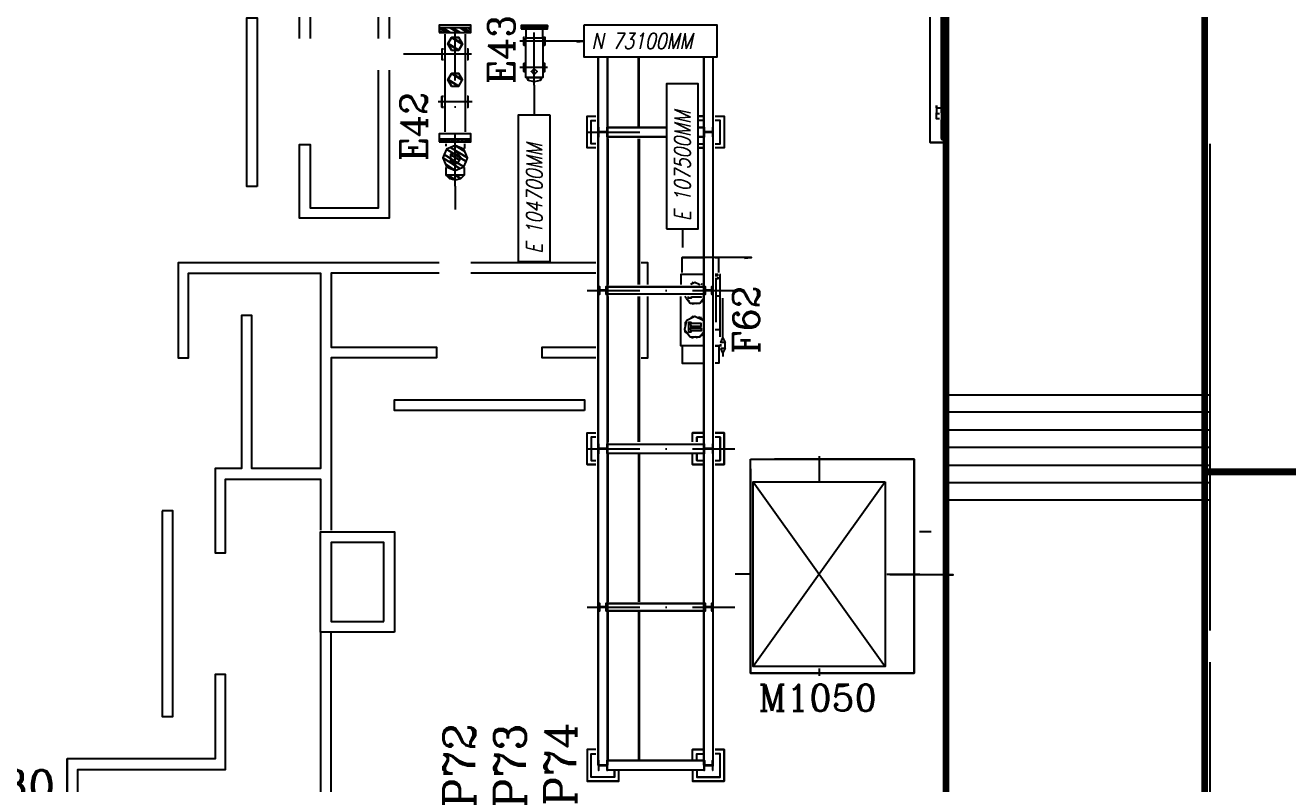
# Model space of a CAD drawing. Extents: x -57244 to 324435, y 15553 to 159369.
# Drawn here: x 30726 to 54649, y 47925 to 62298 of the extents above; entities that cross this region are included whole.
import ezdxf
from ezdxf.enums import TextEntityAlignment as Align

# ---------------------------------------------------------------- set-up
doc = ezdxf.new("R2010")
doc.units = 0
doc.header["$LTSCALE"] = 2000
doc.header["$MEASUREMENT"] = 0
doc.linetypes.add('DASHDOT', pattern=[1, 0.5, -0.25, 0, -0.25])
doc.layers.add('AREE PDL', color=7, linetype='CONTINUOUS', lineweight=100)
doc.layers.add('BASE', color=253, linetype='CONTINUOUS')
doc.styles.add('ITALICT', font='ITALICT.shx', dxfattribs={"width": 0.7, "height": 300})
doc.styles.add('ROMANC', font='ROMANC', dxfattribs={"height": 0.2})

msp = doc.modelspace()

# ---------------------------------------------------------------- linework, layer by layer
at = {"layer": 'AREE PDL'}
for p, q in [((48172, 71534), (48172, 24078)), ((53072, 53837), (53072, 32078)), ((83760, 53837), (53072, 53837))]:
    msp.add_line(p, q, dxfattribs=at)
msp.add_lwpolyline([(53072, 71949), (53072, 53837), (77752, 53837), (77752, 71949)], close=True, dxfattribs=at)
at = {"layer": 'BASE', "linetype": 'Continuous'}
for p, q in [((48163, 60202), (48163, 71955)), ((48089, 60685), (48089, 63985)), ((48089, 60640), (48089, 63985)), ((40122, 62293), (40122, 62263)), ((38677, 62132), (38677, 60279)), ((39067, 60279), (39067, 62132)), ((38511, 61748), (37891, 61748)), ((39012, 61948), (38942, 61827)), ((39101, 61848), (39122, 61848)), ((40172, 61923), (40185, 61923)), ((40172, 61423), (40172, 61573)), ((41762, 48302), (41762, 61699)), ((41768, 60369), (41768, 61699)), ((41768, 60369), (41768, 61699)), ((42348, 60369), (42348, 61699)), ((42348, 61699), (42348, 60369)), ((42358, 60369), (42358, 61699)), ((42358, 60369), (42358, 61699)), ((43582, 48276), (43582, 61699)), ((40321, 61417), (40318, 61420)), ((40372, 61162), (40372, 60596)), ((48173, 61063), (48173, 57120)), ((47992, 60731), (47992, 60776)), ((47992, 60776), (47992, 60625)), ((48092, 60776), (48092, 60731)), ((39122, 60748), (39101, 60748)), ((43575, 60573), (43479, 60573)), ((43479, 60573), (43575, 60573)), ((47992, 60734), (48092, 60734)), ((47992, 60526), (47992, 60640)), ((43575, 60493), (43479, 60493)), ((43575, 60493), (43479, 60493)), ((43479, 60363), (43587, 60363)), ((38697, 60053), (38697, 60007)), ((39047, 60053), (39047, 59962)), ((41758, 60270), (41758, 60183)), ((41768, 57386), (41768, 60143)), ((41768, 60143), (41768, 57386)), ((42348, 57386), (42348, 60143)), ((42348, 60143), (42348, 57386)), ((42358, 60143), (42358, 57386)), ((42358, 57386), (42358, 60143)), ((43479, 60183), (43575, 60183)), ((43575, 60183), (43479, 60183)), ((43479, 60053), (43575, 60053)), ((43479, 60053), (43575, 60053)), ((43587, 60188), (43587, 60270)), ((48172, 60074), (47891, 60074)), ((48126, 60150), (48117, 60151)), ((48117, 60150), (48126, 60150)), ((48172, 60074), (48172, 60098)), ((48173, 60053), (48173, 40446)), ((53173, 60053), (53173, 50830)), ((38872, 60019), (39039, 59950)), ((41541, 59973), (41372, 59973)), ((43479, 59973), (43575, 59973)), ((43575, 59973), (43479, 59973)), ((38697, 59601), (38697, 59458)), ((39047, 59458), (39047, 59601)), ((38872, 59251), (38872, 58806)), ((43575, 57898), (43172, 57898)), ((43801, 57898), (43872, 57898)), ((41541, 57798), (39172, 57798)), ((41541, 57598), (39172, 57598)), ((43575, 57573), (43147, 57573)), ((43820, 56671), (43820, 57476)), ((43850, 57554), (43850, 57573)), ((43897, 57573), (43891, 57573)), ((43606, 57343), (41739, 57343)), ((41739, 57276), (41739, 57343)), ((43575, 57203), (41739, 57203)), ((41762, 57203), (41762, 57343)), ((43485, 57392), (43511, 57386)), ((43530, 57396), (43555, 57390)), ((43582, 57203), (43582, 57343)), ((43606, 57276), (43606, 57343)), ((43606, 57276), (43606, 57270)), ((43606, 57270), (43606, 57205)), ((43606, 57205), (43606, 57270)), ((41768, 57160), (41768, 54403)), ((41768, 57160), (41768, 54403)), ((42348, 54403), (42348, 57160)), ((42348, 54403), (42348, 57160)), ((42358, 57160), (42358, 54403)), ((42358, 57160), (42358, 54403)), ((43259, 57121), (43227, 57160)), ((43250, 57115), (43304, 57072)), ((43372, 57018), (43400, 57025)), ((43461, 57025), (43439, 57020)), ((43801, 57173), (43899, 57173)), ((43947, 56373), (43947, 57125)), ((43372, 56778), (43394, 56773)), ((43540, 56753), (43485, 56766)), ((43342, 56573), (43342, 56618)), ((43801, 56533), (43899, 56533)), ((43575, 56223), (43147, 56223)), ((43333, 56392), (43349, 56379)), ((43355, 56392), (43372, 56378)), ((43439, 56380), (43493, 56392)), ((43801, 56223), (43891, 56223)), ((43891, 56223), (43801, 56223)), ((43903, 56256), (43903, 56211)), ((33622, 55998), (33822, 55998)), ((43947, 56093), (43947, 56040)), ((43947, 56040), (43947, 56023)), ((48173, 55298), (53173, 55298)), ((53173, 54965), (48173, 54965)), ((43575, 54573), (43372, 54573)), ((48173, 54631), (53173, 54631)), ((41758, 54363), (43587, 54363)), ((41758, 54363), (41758, 54276)), ((43452, 54403), (43452, 54493)), ((43587, 54276), (43587, 54363)), ((43892, 54493), (43892, 54053)), ((43575, 54183), (41758, 54183)), ((41768, 54177), (41768, 51375)), ((41768, 51375), (41768, 54177)), ((42348, 54177), (42348, 51375)), ((42348, 54177), (42348, 51375)), ((42358, 51375), (42358, 54177)), ((42358, 54177), (42358, 51375)), ((43452, 54053), (43452, 54177)), ((43587, 54270), (43587, 54222)), ((53173, 54298), (48173, 54298)), ((41372, 53973), (41541, 53973)), ((43372, 53973), (43575, 53973)), ((48173, 53965), (53173, 53965)), ((47022, 53648), (44522, 50148)), ((44522, 53648), (47022, 50148)), ((48173, 53631), (53173, 53631)), ((53173, 53298), (48173, 53298)), ((41739, 51276), (41739, 51270)), ((43575, 51203), (41739, 51203)), ((41762, 51343), (41762, 51203)), ((43582, 51343), (43582, 51203)), ((43606, 51270), (43606, 51239)), ((43606, 51270), (43606, 51239)), ((41768, 48392), (41768, 51194)), ((41768, 51194), (41768, 48392)), ((42348, 51194), (42348, 48392)), ((42348, 51194), (42348, 48392)), ((42358, 48392), (42358, 51194)), ((42358, 51194), (42358, 48392)), ((53173, 50230), (53173, 35298)), ((43575, 48573), (43372, 48573)), ((31522, 45498), (31522, 48398)), ((43587, 48363), (41758, 48363)), ((41758, 48183), (41758, 48363)), ((43587, 48363), (43587, 48183)), ((41582, 48276), (41669, 48276)), ((41892, 48053), (41892, 48166)), ((43711, 48276), (43596, 48276)), ((43596, 48276), (43669, 48276)), ((43711, 48276), (43675, 48276)), ((43675, 48276), (43711, 48276)), ((43762, 48276), (43756, 48276)), ((43758, 48302), (43758, 48257)), ((41972, 47973), (41372, 47973)), ((43892, 48053), (43452, 48053))]:
    msp.add_line(p, q, dxfattribs=at)
at = {"layer": 'BASE', "linetype": 'DASHDOT'}
for p, q in [((38872, 59251), (38872, 63128)), ((40372, 61162), (40372, 62789)), ((40622, 61998), (40098, 61998)), ((39183, 61748), (38511, 61748)), ((40622, 61498), (40098, 61498)), ((39192, 60848), (38552, 60848)), ((41372, 60273), (42879, 60273)), ((41372, 57273), (44174, 57273)), ((41372, 54273), (44174, 54273)), ((45772, 54134), (45772, 53655)), ((47891, 52698), (47672, 52698)), ((44479, 51898), (44176, 51898)), ((47055, 51898), (47675, 51898)), ((41372, 51273), (44174, 51273)), ((45772, 50110), (45772, 49970))]:
    msp.add_line(p, q, dxfattribs=at)
at = {"layer": 'BASE', "linetype": 'Continuous'}
for points in [[(47872, 60074), (47872, 72274), (47891, 72274)], [(47891, 60074), (47872, 60074), (47872, 72274), (47891, 72274)], [(47872, 60074), (47872, 72274), (47891, 72274)], [(47891, 60074), (47872, 60074), (47872, 72274), (47891, 72274)], [(48117, 71951), (48117, 60134), (48092, 60134), (48092, 67510)], [(48161, 71955), (48161, 60138), (48126, 60134)], [(48163, 60137), (48127, 60134), (48127, 71951), (48163, 71955)], [(48169, 60195), (48169, 60199), (48169, 71957)], [(48169, 71957), (48169, 60145), (48169, 60140)], [(48172, 71962), (48172, 71958), (48172, 60140), (48172, 60145)], [(48172, 60199), (48172, 60195), (48172, 71958)], [(48092, 67510), (48092, 60134), (48092, 60133), (48092, 67510), (48092, 60133), (48117, 60133)], [(35922, 62048), (35922, 63041), (37622, 63041), (37622, 62048)], [(37422, 62048), (37422, 62841), (36122, 62841), (36122, 62048)], [(39172, 62248), (39172, 62298), (39115, 62298), (38965, 62298), (38780, 62298), (38630, 62298), (38572, 62298), (38572, 62248)], [(40547, 62293), (40549, 62293), (40622, 62293), (40549, 62293), (40372, 62293), (40196, 62293), (40122, 62293), (40185, 62293)], [(40185, 62263), (40122, 62263), (40196, 62263), (40372, 62263), (40549, 62263), (40622, 62263)], [(40211, 62222), (40211, 62063), (40291, 62063), (40453, 62063), (40534, 62063), (40534, 62222)], [(40622, 62293), (40622, 62263), (40549, 62263), (40547, 62263)], [(38803, 61827), (38733, 61948), (38803, 62069), (38942, 62069)], [(40185, 61923), (40172, 61923), (40172, 62073), (40185, 62073)], [(40185, 61923), (40172, 61923), (40172, 62073), (40185, 62073)], [(40534, 62063), (40534, 61310), (40453, 61310), (40291, 61310), (40211, 61310), (40211, 62063)], [(40547, 61923), (40572, 61923), (40572, 62073)], [(40547, 62073), (40572, 62073), (40572, 61923), (40547, 61923)], [(40547, 62073), (40572, 62073), (40572, 61923), (40547, 61923)], [(41179, 61987), (41311, 61999), (40625, 61999)], [(38649, 61848), (38622, 61848), (38622, 61648)], [(38649, 61848), (38622, 61848), (38622, 61648), (38649, 61648)], [(38649, 61848), (38622, 61848), (38622, 61648), (38649, 61648)], [(39101, 61648), (39122, 61648), (39122, 61848), (39101, 61848)], [(39101, 61648), (39122, 61648), (39122, 61848), (39101, 61848)], [(40185, 61423), (40172, 61423), (40172, 61573), (40185, 61573)], [(40185, 61573), (40172, 61573), (40172, 61423), (40185, 61423)], [(40547, 61423), (40572, 61423), (40572, 61573), (40547, 61573)], [(40547, 61423), (40572, 61423), (40572, 61573), (40547, 61573)], [(41582, 61699), (41582, 48276), (41722, 48276)], [(41669, 48276), (41582, 48276), (41582, 61699)], [(41762, 61699), (41762, 48276), (41582, 48276), (41582, 61699)], [(43582, 61699), (43582, 48276), (43669, 48276)], [(43582, 61699), (43582, 48276), (43711, 48276)], [(43582, 61699), (43582, 48276), (43762, 48276), (43762, 61699)], [(43756, 48276), (43762, 48276), (43762, 61699)], [(37622, 61448), (37622, 58641), (35922, 58641), (35922, 60041), (36122, 60041), (36122, 58841), (37422, 58841), (37422, 61448)], [(38803, 61142), (38733, 61263), (38803, 61384), (38942, 61384)], [(40502, 61310), (40372, 61310), (40232, 61310), (40264, 61253), (40232, 61310), (40372, 61310), (40513, 61310), (40481, 61253), (40502, 61290)], [(40481, 61253), (40372, 61229), (40264, 61253)], [(40321, 61422), (40318, 61420), (40321, 61417)], [(40372, 61366), (40426, 61420), (40372, 61474)], [(38649, 60748), (38622, 60748), (38622, 60948)], [(38649, 60948), (38622, 60948), (38622, 60748), (38649, 60748)], [(38649, 60948), (38622, 60948), (38622, 60748), (38649, 60748)], [(39101, 60748), (39122, 60748), (39122, 60948), (39101, 60948)], [(39101, 60748), (39122, 60748), (39122, 60948), (39101, 60948)], [(41541, 59973), (41372, 59973), (41372, 60573), (41541, 60573)], [(43801, 60573), (43972, 60573), (43972, 59973), (43801, 59973)], [(43801, 60573), (43972, 60573), (43972, 59973), (43801, 59973)], [(48049, 60526), (47992, 60526), (47992, 60625), (48049, 60625)], [(41541, 60053), (41452, 60053), (41452, 60493), (41541, 60493)], [(42879, 60363), (41758, 60363), (41758, 60276)], [(42879, 60183), (41758, 60183), (41758, 60363), (42879, 60363)], [(42879, 60363), (41758, 60363), (41758, 60183), (42879, 60183)], [(41762, 60363), (41758, 60363), (41758, 60183), (41762, 60183), (41762, 60183)], [(43587, 60276), (43587, 60363), (43479, 60363)], [(43479, 60183), (43587, 60183), (43587, 60363), (43479, 60363)], [(43582, 60183), (43587, 60183), (43587, 60363), (43582, 60363)], [(43801, 60053), (43892, 60053), (43892, 60493), (43801, 60493)], [(43801, 60053), (43892, 60053), (43892, 60493), (43801, 60493)], [(48092, 60154), (48089, 60155), (48089, 60505)], [(48089, 60155), (48089, 60185), (48089, 60505)], [(39172, 60139), (39172, 60239), (39115, 60239), (38965, 60239), (38780, 60239), (38630, 60239), (38572, 60239), (38572, 60139)], [(41758, 60270), (41758, 60183), (42879, 60183)], [(47891, 60074), (47872, 60074), (47891, 60074)], [(47891, 60074), (47872, 60074), (47891, 60074)], [(48172, 60074), (47891, 60074), (48172, 60074), (48172, 60098)], [(48172, 60074), (47891, 60074), (48172, 60074), (48172, 60098)], [(43179, 58421), (43179, 58439), (43179, 58089)], [(43172, 57612), (43172, 57898), (43575, 57898)], [(43172, 57612), (43172, 57898), (43575, 57898)], [(44358, 57886), (44490, 57898), (43184, 57898)], [(43872, 57612), (43872, 57898), (43801, 57898)], [(43872, 57612), (43872, 57898), (43801, 57898)], [(38568, 57798), (33622, 57798), (33622, 55998), (33822, 55998), (33822, 57598), (36322, 57598), (36322, 53898), (35022, 53898), (35022, 56798), (34822, 56798), (34822, 53898), (34322, 53898), (34322, 52298), (34522, 52298), (34522, 53698), (36322, 53698), (36322, 52731)], [(42522, 57386), (42522, 57798), (42400, 57798)], [(38568, 57598), (36522, 57598), (36522, 56198), (38522, 56198), (38522, 55998), (36522, 55998), (36522, 52731)], [(43575, 57573), (43147, 57573), (43147, 57386)], [(43394, 57413), (43372, 57418), (43332, 57386)], [(43494, 57386), (43417, 57423), (43341, 57386)], [(43367, 57431), (43368, 57432), (43373, 57431)], [(43820, 57573), (43850, 57573), (43801, 57573)], [(43801, 57554), (43820, 57554), (43846, 57554)], [(43851, 57522), (43851, 57495), (43820, 57495), (43801, 57495)], [(43846, 57554), (43850, 57554), (43846, 57554)], [(43897, 56392), (43897, 57573), (43891, 57573)], [(43575, 57203), (41739, 57203), (41739, 57270)], [(42400, 55998), (42522, 55998), (42522, 57160)], [(43575, 56223), (43147, 56223), (43147, 57160)], [(43263, 57115), (43328, 57033), (43506, 57033), (43571, 57115)], [(43342, 57160), (43342, 57128), (43292, 57128), (43292, 57160)], [(43532, 57160), (43532, 57148), (43349, 57148)], [(43400, 57025), (43372, 57018), (43364, 57025)], [(43573, 57115), (43545, 57058), (43530, 57054)], [(43259, 56706), (43257, 56706), (43218, 56532), (43328, 56393), (43506, 56393), (43575, 56479)], [(43262, 56708), (43417, 56783), (43575, 56707)], [(43394, 56773), (43372, 56778), (43341, 56753)], [(43560, 56708), (43545, 56738), (43479, 56753)], [(43259, 56688), (43233, 56667), (43233, 56618)], [(43298, 56437), (43233, 56489), (43233, 56527)], [(43342, 56663), (43342, 56668), (43292, 56668), (43292, 56488), (43342, 56488), (43342, 56527)], [(43349, 56598), (43532, 56598), (43532, 56623), (43532, 56648), (43332, 56648), (43332, 56623), (43332, 56618)], [(43332, 56527), (43332, 56533), (43332, 56558), (43532, 56558), (43532, 56533), (43532, 56508), (43349, 56508)], [(43575, 56480), (43545, 56418), (43530, 56414)], [(43432, 56392), (43372, 56378), (43355, 56392)], [(43937, 56284), (43909, 56284), (43947, 56373), (43986, 56284), (43982, 56284)], [(43937, 56182), (43947, 56182), (43992, 56182), (43992, 56284), (43947, 56284), (43937, 56284)], [(41541, 55998), (40522, 55998), (40522, 56198), (41541, 56198)], [(43172, 56211), (43172, 55898), (43575, 55898)], [(43172, 56211), (43172, 55898), (43575, 55898)], [(43872, 56211), (43872, 55898), (43801, 55898)], [(43872, 56211), (43872, 55898), (43801, 55898)], [(43937, 56182), (43947, 56182), (43986, 56182)], [(41541, 53973), (41372, 53973), (41372, 54573), (41541, 54573)], [(43372, 54403), (43372, 54573), (43575, 54573)], [(43801, 53973), (43972, 53973), (43972, 54573), (43801, 54573)], [(43801, 54573), (43972, 54573), (43972, 53973), (43801, 53973)], [(41541, 54493), (41452, 54493), (41452, 54053), (41541, 54053)], [(41541, 54493), (41452, 54493), (41452, 54053), (41541, 54053)], [(41758, 54363), (43587, 54363), (43587, 54276)], [(41762, 54183), (41762, 54183), (41758, 54183), (41758, 54363), (41762, 54363)], [(43575, 54493), (43452, 54493), (43452, 54403)], [(43582, 54183), (43587, 54183), (43587, 54363), (43582, 54363)], [(43801, 54053), (43892, 54053), (43892, 54493), (43801, 54493)], [(43575, 54183), (41758, 54183), (41758, 54270)], [(43575, 53973), (43372, 53973), (43372, 54177)], [(43452, 54177), (43452, 54053), (43575, 54053)], [(44472, 54074), (47572, 54073), (47572, 50023), (44472, 50023), (44472, 54074)], [(44472, 53892), (44472, 50023), (47572, 50023), (47572, 54073), (44924, 54073)], [(44924, 54073), (47572, 54073), (47572, 50023), (44472, 50023), (44472, 53892)], [(48178, 51875), (48310, 51887), (47108, 51887)], [(41739, 51343), (41739, 51203), (43575, 51203)], [(43606, 51276), (43606, 51343), (41739, 51343), (41739, 51276)], [(43606, 51276), (43606, 51343), (41739, 51343)], [(43575, 51203), (41739, 51203), (41739, 51270)], [(36322, 50787), (36322, 45698), (31722, 45698), (31722, 48198), (34522, 48198), (34522, 49998), (34322, 49998), (34322, 48398), (31522, 48398), (31522, 45498), (36522, 45498), (36522, 50787)], [(41541, 48573), (41372, 48573), (41372, 47973), (41972, 47973), (41972, 48166)], [(43372, 48392), (43372, 48573), (43575, 48573)], [(43372, 48166), (43372, 47973), (43972, 47973), (43972, 48573), (43801, 48573)], [(43801, 48573), (43972, 48573), (43972, 47973), (43372, 47973)], [(41892, 48166), (41892, 48053), (41452, 48053), (41452, 48493), (41541, 48493)], [(41452, 48053), (41452, 48493), (41541, 48493)], [(41758, 48276), (41758, 48363), (43587, 48363), (43587, 48276)], [(41762, 48363), (41758, 48363), (41758, 48276)], [(43452, 48392), (43452, 48493), (43575, 48493)], [(43452, 48166), (43452, 48053), (43892, 48053), (43892, 48493), (43801, 48493)], [(43582, 48363), (43587, 48363), (43587, 48276)], [(43587, 48276), (43587, 48363), (43596, 48363), (43596, 48276), (43748, 48276), (43748, 48363), (43758, 48363), (43758, 48276)], [(41587, 48257), (41587, 48183), (41596, 48183), (41596, 48257)], [(43587, 48183), (41758, 48183), (41758, 48270)], [(43748, 48302), (43748, 48276), (43711, 48276)], [(43748, 48257), (43748, 48270), (43711, 48270)]]:
    msp.add_lwpolyline(points, dxfattribs=at)
for points in [[(35123, 59241), (34923, 59241), (34923, 62441), (35123, 62441)], [(41311, 62299), (41311, 61699), (43836, 61699), (43836, 62299)], [(40372, 61366), (40426, 61420), (40372, 61474), (40318, 61420)], [(42879, 58439), (43479, 58439), (43479, 61188), (42879, 61188)], [(40672, 60596), (40068, 60596), (40068, 57822), (40672, 57822)], [(43606, 57203), (41739, 57203), (41739, 57343), (43606, 57343)], [(43909, 56182), (43986, 56182), (43947, 56093)], [(41322, 54998), (37722, 54998), (37722, 55198), (41322, 55198)], [(43587, 54363), (43587, 54183), (41758, 54183), (41758, 54363)], [(47022, 53648), (47022, 50148), (44522, 50148), (44522, 53648)], [(33322, 53098), (33322, 49198), (33522, 49198), (33522, 53098)], [(37722, 50798), (36322, 50798), (36322, 52698), (37722, 52698)], [(37522, 50998), (37522, 52498), (36522, 52498), (36522, 50998)], [(41739, 51343), (43606, 51343), (43606, 51203), (41739, 51203)], [(41758, 48183), (41758, 48363), (43587, 48363), (43587, 48183)]]:
    msp.add_lwpolyline(points, close=True, dxfattribs=at)
for p in [(38630, 62248), (40335, 61310), (40475, 61310), (41762, 60363), (41762, 60363), (41762, 60276), (41762, 60270), (41762, 60183), (43582, 60270), (38727, 59458), (39018, 59458), (43582, 57343), (43521, 56412), (41762, 54363), (41762, 54363), (41762, 54276), (41762, 54270), (41762, 54183), (43582, 54270), (41762, 48363), (41762, 48363)]:
    msp.add_point(p, dxfattribs=at)

# ---------------------------------------------------------------- texts
at = {"layer": 'BASE', "linetype": 'Continuous', "style": 'ROMANC'}
for s, height, p in [('E43', 500, (39999, 61185)), ('E42', 500, (38340, 59724)), ('F62', 500, (44638, 56076)), ('P74', 598, (41166, 47507)), ('P72', 598, (39249, 47477)), ('P73', 598, (40211, 47476))]:
    msp.add_text(s, height=height, rotation=90, dxfattribs=at).set_placement(p)
at = {"layer": 'BASE', "linetype": 'Continuous', "style": 'ITALICT', "width": 0.8}
msp.add_text('N 73100MM', height=300, dxfattribs=at).set_placement((41461, 61999), align=Align.MIDDLE_LEFT)
for s, p in [('E 107500MM', (43179, 58589)), ('E 104700MM', (40372, 57972))]:
    msp.add_text(s, height=300, rotation=90, dxfattribs=at).set_placement(p, align=Align.MIDDLE_LEFT)
at = {"layer": 'BASE', "linetype": 'Continuous', "style": 'ROMANC'}
for s, height, p in [('M1050', 500, (44616, 49304)), ('F80', 598, (29754, 47586))]:
    msp.add_text(s, height=height, dxfattribs=at).set_placement(p)

# ---------------------------------------------------------------- meshes
at = {"layer": 'BASE', "linetype": 'Continuous'}
mesh = msp.add_polyface(dxfattribs=at)
corners = [(38572, 62159), (38630, 62159), (38572, 62194), (38716, 62159), (38572, 62248), (38773, 62159), (38630, 62248), (38780, 62159), (38636, 62248), (38923, 62159), (38780, 62248), (38965, 62159), (38822, 62248), (38965, 62159), (38965, 62248), (39109, 62159), (38972, 62248), (39115, 62159), (39029, 62248), (39172, 62159), (39115, 62248), (39172, 62212), (39172, 62248)]
mesh.append_faces([[corners[k] for k in face] for face in [(0, 0, 1, 2), (2, 1, 3, 4), (4, 3, 5, 6), (6, 5, 7, 8), (8, 7, 9, 10), (10, 9, 11, 12), (12, 13, 15, 14), (14, 15, 17, 16), (16, 17, 19, 18), (18, 19, 21, 20), (20, 21, 22, 22)]], dxfattribs={"vtx0": -1, "vtx2": -1})
mesh = msp.add_polyface(dxfattribs=at)
corners = [(40122, 62233), (40171, 62233), (40122, 62263), (40196, 62233), (40147, 62263), (40244, 62233), (40196, 62263), (40372, 62233), (40324, 62263), (40372, 62233), (40372, 62263), (40421, 62233), (40501, 62263), (40549, 62233), (40549, 62263), (40598, 62233), (40574, 62263), (40622, 62233), (40622, 62263)]
mesh.append_faces([[corners[k] for k in face] for face in [(0, 0, 1, 2), (2, 1, 3, 4), (4, 3, 5, 6), (6, 5, 7, 8), (8, 9, 11, 10), (10, 11, 13, 12), (12, 13, 15, 14), (14, 15, 17, 16), (16, 17, 18, 18)]], dxfattribs={"vtx0": -1, "vtx2": -1})
mesh = msp.add_polyface(dxfattribs=at)
corners = [(38803, 61827), (38733, 61948), (38928, 61827), (38733, 61948), (38942, 61827), (38737, 61955), (39008, 61941), (38803, 62069), (39012, 61948), (38817, 62069), (38942, 62069)]
mesh.append_faces([[corners[k] for k in face] for face in [(0, 0, 2, 1), (3, 2, 4, 5), (5, 4, 6, 7), (7, 6, 8, 9), (9, 8, 10, 10)]], dxfattribs={"vtx0": -1, "vtx2": -1})
mesh = msp.add_polyface(dxfattribs=at)
corners = [(38803, 61142), (38928, 61142), (38733, 61263), (38942, 61142), (38737, 61270), (38803, 61384), (39008, 61256), (38803, 61384), (38817, 61384), (39012, 61263), (38942, 61384)]
mesh.append_faces([[corners[k] for k in face] for face in [(0, 0, 1, 2), (2, 1, 3, 4), (4, 3, 6, 7), (5, 6, 9, 8), (8, 9, 10, 10)]], dxfattribs={"vtx0": -1, "vtx2": -1})
mesh = msp.add_polyface(dxfattribs=at)
corners = [(41587, 60183), (41596, 60183), (41587, 60189), (41596, 60270), (41587, 60276), (41606, 60270), (41587, 60282), (41596, 60276), (41748, 60183), (41608, 60270), (41587, 60283), (41596, 60277), (41598, 60276), (41758, 60183), (41748, 60189), (41618, 60270), (41587, 60289), (41596, 60283), (41608, 60276), (41758, 60257), (41748, 60263), (41737, 60270), (41587, 60363), (41596, 60357), (41727, 60276), (41758, 60263), (41748, 60269), (41746, 60270), (41596, 60363), (41737, 60276), (41758, 60264), (41748, 60270), (41739, 60276), (41748, 60276), (41758, 60270), (41748, 60276), (41748, 60363), (41758, 60357), (41758, 60363)]
mesh.append_faces([[corners[k] for k in face] for face in [(0, 0, 1, 2), (2, 1, 3, 4), (4, 3, 5, 6), (6, 7, 11, 10), (7, 5, 9, 12), (10, 11, 17, 16), (12, 9, 15, 18), (8, 8, 13, 14), (16, 17, 23, 22), (18, 15, 21, 24), (14, 13, 19, 20), (22, 23, 28, 28), (24, 21, 27, 29), (20, 19, 25, 26), (29, 27, 31, 32), (26, 25, 30, 31), (32, 30, 34, 35), (33, 34, 37, 36), (36, 37, 38, 38)]], dxfattribs={"vtx0": -1, "vtx2": -1})
mesh = msp.add_polyface(dxfattribs=at)
corners = [(43587, 60183), (43596, 60183), (43587, 60189), (43596, 60270), (43587, 60276), (43596, 60276), (43606, 60270), (43587, 60282), (43596, 60277), (43598, 60276), (43748, 60183), (43608, 60270), (43587, 60283), (43596, 60283), (43608, 60276), (43758, 60183), (43748, 60189), (43618, 60270), (43587, 60289), (43596, 60357), (43727, 60276), (43758, 60257), (43748, 60263), (43737, 60270), (43587, 60363), (43596, 60363), (43737, 60276), (43758, 60263), (43748, 60269), (43746, 60270), (43596, 60363), (43739, 60276), (43758, 60264), (43748, 60270), (43748, 60276), (43758, 60270), (43748, 60363), (43758, 60357), (43758, 60363)]
mesh.append_faces([[corners[k] for k in face] for face in [(0, 0, 1, 2), (2, 1, 3, 4), (4, 3, 6, 7), (7, 5, 8, 12), (5, 6, 11, 9), (12, 8, 13, 18), (9, 11, 17, 14), (10, 10, 15, 16), (18, 13, 19, 24), (14, 17, 23, 20), (16, 15, 21, 22), (24, 19, 30, 25), (20, 23, 29, 26), (22, 21, 27, 28), (26, 29, 33, 31), (28, 27, 32, 33), (31, 32, 35, 34), (34, 35, 37, 36), (36, 37, 38, 38)]], dxfattribs={"vtx0": -1, "vtx2": -1})
mesh = msp.add_polyface(dxfattribs=at)
corners = [(38572, 60089), (38630, 60089), (38572, 60124), (38653, 60089), (38572, 60139), (38710, 60089), (38630, 60139), (38780, 60089), (38699, 60139), (38860, 60089), (38780, 60139), (38965, 60089), (38884, 60139), (38965, 60089), (38965, 60139), (39046, 60089), (39034, 60139), (39115, 60089), (39092, 60139), (39172, 60089), (39115, 60139), (39172, 60103), (39172, 60139)]
mesh.append_faces([[corners[k] for k in face] for face in [(0, 0, 1, 2), (2, 1, 3, 4), (4, 3, 5, 6), (6, 5, 7, 8), (8, 7, 9, 10), (10, 9, 11, 12), (12, 13, 15, 14), (14, 15, 17, 16), (16, 17, 19, 18), (18, 19, 21, 20), (20, 21, 22, 22)]], dxfattribs={"vtx0": -1, "vtx2": -1})
mesh = msp.add_polyface(dxfattribs=at)
corners = [(38706, 59618), (38872, 59549), (38687, 59664), (38959, 59585), (38637, 59784), (39039, 59618), (38665, 59850), (39080, 59718), (38706, 59950), (39107, 59784), (38786, 59983), (39058, 59904), (38872, 60019), (39039, 59950), (39039, 59950)]
mesh.append_faces([[corners[k] for k in face] for face in [(0, 0, 1, 2), (2, 1, 3, 4), (4, 3, 5, 6), (6, 5, 7, 8), (8, 7, 9, 10), (10, 9, 11, 12), (12, 11, 14, 13)]], dxfattribs={"vtx0": -1, "vtx2": -1})
mesh = msp.add_polyface(dxfattribs=at)
corners = [(38784, 59720), (38784, 59720), (38906, 59680), (38784, 59756), (38953, 59744), (38784, 59848), (38982, 59784), (38846, 59868), (38906, 59888)]
mesh.append_faces([[corners[k] for k in face] for face in [(0, 1, 2, 3), (3, 2, 4, 5), (5, 4, 6, 7), (7, 6, 8, 8)]], dxfattribs={"vtx0": -1, "vtx2": -1})
mesh = msp.add_polyface(dxfattribs=at)
corners = [(38765, 59397), (38702, 59458), (38824, 59382), (38872, 59371), (38731, 59458), (38872, 59371), (38876, 59372), (38736, 59458), (38974, 59395), (38872, 59458), (38980, 59397), (38880, 59458), (39030, 59446), (39009, 59458), (39043, 59458)]
mesh.append_faces([[corners[k] for k in face] for face in [(0, 0, 2, 1), (1, 2, 5, 4), (4, 3, 6, 7), (7, 6, 8, 9), (9, 8, 10, 11), (11, 10, 12, 13), (13, 12, 14, 14)]], dxfattribs={"vtx0": -1, "vtx2": -1})
mesh = msp.add_polyface(dxfattribs=at)
corners = [(41606, 57203), (41606, 57208), (41614, 57203), (41606, 57275), (41614, 57270), (41730, 57203), (41606, 57280), (41622, 57270), (41730, 57203), (41732, 57203), (41614, 57276), (41606, 57281), (41623, 57270), (41730, 57204), (41739, 57203), (41622, 57276), (41614, 57280), (41606, 57285), (41630, 57270), (41730, 57208), (41739, 57260), (41714, 57276), (41614, 57338), (41606, 57343), (41723, 57270), (41730, 57266), (41739, 57265), (41722, 57276), (41614, 57342), (41613, 57343), (41730, 57270), (41739, 57266), (41723, 57276), (41614, 57343), (41739, 57270), (41730, 57276), (41739, 57338), (41730, 57343), (41739, 57343)]
mesh.append_faces([[corners[k] for k in face] for face in [(0, 0, 2, 1), (1, 2, 4, 3), (3, 4, 7, 6), (6, 7, 12, 11), (5, 8, 9, 13), (11, 10, 16, 17), (10, 12, 18, 15), (13, 9, 14, 19), (17, 16, 22, 23), (15, 18, 24, 21), (19, 14, 20, 25), (23, 22, 28, 29), (21, 24, 30, 27), (25, 20, 26, 30), (29, 28, 33, 33), (27, 26, 31, 32), (32, 31, 34, 35), (35, 34, 36, 37), (37, 36, 38, 38)]], dxfattribs={"vtx0": -1, "vtx2": -1})
mesh = msp.add_polyface(dxfattribs=at)
corners = [(43606, 57203), (43606, 57208), (43614, 57203), (43614, 57270), (43606, 57275), (43614, 57270), (43622, 57270), (43730, 57203), (43606, 57280), (43623, 57270), (43730, 57204), (43732, 57203), (43614, 57276), (43606, 57281), (43630, 57270), (43730, 57208), (43739, 57203), (43622, 57276), (43614, 57280), (43606, 57285), (43723, 57270), (43730, 57266), (43739, 57260), (43714, 57276), (43614, 57338), (43606, 57343), (43730, 57270), (43739, 57265), (43722, 57276), (43614, 57342), (43613, 57343), (43739, 57266), (43723, 57276), (43614, 57343), (43739, 57270), (43730, 57276), (43739, 57338), (43730, 57343), (43739, 57343)]
mesh.append_faces([[corners[k] for k in face] for face in [(0, 0, 2, 1), (1, 2, 5, 4), (4, 3, 6, 8), (8, 6, 9, 13), (7, 7, 11, 10), (13, 12, 18, 19), (12, 9, 14, 17), (10, 11, 16, 15), (19, 18, 24, 25), (17, 14, 20, 23), (15, 16, 22, 21), (25, 24, 29, 30), (23, 20, 26, 28), (21, 22, 27, 26), (30, 29, 33, 33), (28, 27, 31, 32), (32, 31, 34, 35), (35, 34, 36, 37), (37, 36, 38, 38)]], dxfattribs={"vtx0": -1, "vtx2": -1})
mesh = msp.add_polyface(dxfattribs=at)
corners = [(41587, 54183), (41596, 54183), (41587, 54189), (41596, 54183), (41587, 54276), (41596, 54270), (41587, 54282), (41596, 54276), (41606, 54270), (41587, 54283), (41596, 54277), (41598, 54276), (41748, 54183), (41608, 54270), (41587, 54289), (41596, 54283), (41608, 54276), (41758, 54183), (41748, 54189), (41618, 54270), (41587, 54363), (41596, 54357), (41727, 54276), (41758, 54257), (41748, 54263), (41737, 54270), (41596, 54363), (41737, 54276), (41758, 54263), (41748, 54269), (41746, 54270), (41739, 54276), (41758, 54264), (41748, 54270), (41748, 54276), (41758, 54270), (41748, 54363), (41758, 54357), (41758, 54363)]
mesh.append_faces([[corners[k] for k in face] for face in [(0, 0, 1, 2), (2, 3, 5, 4), (4, 5, 8, 6), (6, 7, 10, 9), (7, 8, 13, 11), (9, 10, 15, 14), (11, 13, 19, 16), (12, 12, 17, 18), (14, 15, 21, 20), (16, 19, 25, 22), (18, 17, 23, 24), (20, 21, 26, 26), (22, 25, 30, 27), (24, 23, 28, 29), (27, 30, 33, 31), (29, 28, 32, 33), (31, 32, 35, 34), (34, 35, 37, 36), (36, 37, 38, 38)]], dxfattribs={"vtx0": -1, "vtx2": -1})
mesh = msp.add_polyface(dxfattribs=at)
corners = [(43587, 54183), (43587, 54189), (43596, 54183), (43587, 54276), (43596, 54270), (43596, 54276), (43587, 54282), (43606, 54270), (43596, 54276), (43596, 54277), (43587, 54283), (43608, 54270), (43748, 54183), (43598, 54276), (43596, 54283), (43587, 54289), (43618, 54270), (43748, 54189), (43758, 54183), (43608, 54276), (43596, 54357), (43587, 54363), (43737, 54270), (43748, 54263), (43758, 54257), (43727, 54276), (43596, 54363), (43746, 54270), (43748, 54269), (43758, 54263), (43737, 54276), (43748, 54270), (43758, 54264), (43739, 54276), (43758, 54270), (43748, 54276), (43758, 54357), (43748, 54363), (43758, 54363)]
mesh.append_faces([[corners[k] for k in face] for face in [(0, 0, 2, 1), (1, 2, 4, 3), (3, 4, 7, 6), (6, 5, 9, 10), (8, 7, 11, 13), (10, 9, 14, 15), (13, 11, 16, 19), (12, 12, 18, 17), (15, 14, 20, 21), (19, 16, 22, 25), (17, 18, 24, 23), (21, 20, 26, 26), (25, 22, 27, 30), (23, 24, 29, 28), (30, 27, 31, 33), (28, 29, 32, 31), (33, 32, 34, 35), (35, 34, 36, 37), (37, 36, 38, 38)]], dxfattribs={"vtx0": -1, "vtx2": -1})
mesh = msp.add_polyface(dxfattribs=at)
corners = [(41606, 51203), (41606, 51208), (41614, 51203), (41606, 51275), (41614, 51270), (41606, 51280), (41622, 51270), (41730, 51203), (41614, 51276), (41606, 51281), (41623, 51270), (41730, 51204), (41732, 51203), (41622, 51276), (41614, 51280), (41606, 51285), (41630, 51270), (41730, 51208), (41739, 51203), (41714, 51276), (41614, 51338), (41606, 51343), (41723, 51270), (41730, 51266), (41739, 51260), (41722, 51276), (41614, 51342), (41613, 51343), (41730, 51270), (41739, 51265), (41723, 51276), (41614, 51343), (41739, 51266), (41730, 51276), (41739, 51270), (41730, 51343), (41739, 51338), (41739, 51343), (41739, 51343)]
mesh.append_faces([[corners[k] for k in face] for face in [(0, 0, 2, 1), (1, 2, 4, 3), (3, 4, 6, 5), (5, 6, 10, 9), (7, 7, 12, 11), (9, 8, 14, 15), (8, 10, 16, 13), (11, 12, 18, 17), (15, 14, 20, 21), (13, 16, 22, 19), (17, 18, 24, 23), (21, 20, 26, 27), (19, 22, 28, 25), (23, 24, 29, 28), (27, 26, 31, 31), (25, 29, 32, 30), (30, 32, 34, 33), (33, 34, 36, 35), (35, 36, 38, 37)]], dxfattribs={"vtx0": -1, "vtx2": -1})
mesh = msp.add_polyface(dxfattribs=at)
corners = [(43606, 51203), (43606, 51208), (43614, 51203), (43606, 51275), (43614, 51270), (43606, 51280), (43622, 51270), (43730, 51203), (43614, 51276), (43606, 51281), (43623, 51270), (43730, 51204), (43732, 51203), (43622, 51276), (43614, 51280), (43606, 51285), (43630, 51270), (43730, 51208), (43739, 51203), (43714, 51276), (43614, 51338), (43606, 51343), (43723, 51270), (43730, 51266), (43739, 51260), (43722, 51276), (43614, 51342), (43613, 51343), (43730, 51270), (43739, 51265), (43723, 51276), (43614, 51343), (43739, 51266), (43730, 51276), (43739, 51270), (43730, 51276), (43739, 51338), (43730, 51343), (43739, 51343)]
mesh.append_faces([[corners[k] for k in face] for face in [(0, 0, 2, 1), (1, 2, 4, 3), (3, 4, 6, 5), (5, 6, 10, 9), (7, 7, 12, 11), (9, 8, 14, 15), (8, 10, 16, 13), (11, 12, 18, 17), (15, 14, 20, 21), (13, 16, 22, 19), (17, 18, 24, 23), (21, 20, 26, 27), (19, 22, 28, 25), (23, 24, 29, 28), (27, 26, 31, 31), (25, 29, 32, 30), (30, 32, 34, 33), (35, 34, 36, 37), (37, 36, 38, 38)]], dxfattribs={"vtx0": -1, "vtx2": -1})
mesh = msp.add_polyface(dxfattribs=at)
corners = [(41587, 48183), (41587, 48183), (41587, 48189), (41596, 48183), (41587, 48276), (41596, 48270), (41587, 48282), (41596, 48276), (41606, 48270), (41587, 48283), (41596, 48277), (41598, 48276), (41748, 48183), (41608, 48270), (41587, 48289), (41596, 48283), (41608, 48276), (41758, 48183), (41748, 48189), (41618, 48270), (41587, 48363), (41596, 48357), (41727, 48276), (41758, 48257), (41748, 48263), (41737, 48270), (41596, 48363), (41737, 48276), (41758, 48263), (41748, 48269), (41746, 48270), (41739, 48276), (41758, 48264), (41748, 48270), (41748, 48276), (41758, 48270), (41748, 48363), (41758, 48357), (41758, 48363)]
mesh.append_faces([[corners[k] for k in face] for face in [(0, 1, 3, 2), (2, 3, 5, 4), (4, 5, 8, 6), (6, 7, 10, 9), (7, 8, 13, 11), (9, 10, 15, 14), (11, 13, 19, 16), (12, 12, 17, 18), (14, 15, 21, 20), (16, 19, 25, 22), (18, 17, 23, 24), (20, 21, 26, 26), (22, 25, 30, 27), (24, 23, 28, 29), (27, 30, 33, 31), (29, 28, 32, 33), (31, 32, 35, 34), (34, 35, 37, 36), (36, 37, 38, 38)]], dxfattribs={"vtx0": -1, "vtx2": -1})
mesh = msp.add_polyface(dxfattribs=at)
corners = [(43587, 48183), (43587, 48189), (43596, 48183), (43587, 48276), (43596, 48270), (43596, 48276), (43587, 48282), (43606, 48270), (43598, 48276), (43596, 48277), (43587, 48283), (43608, 48270), (43748, 48183), (43608, 48276), (43596, 48283), (43587, 48289), (43618, 48270), (43748, 48189), (43758, 48183), (43727, 48276), (43596, 48357), (43587, 48363), (43737, 48270), (43748, 48263), (43758, 48257), (43737, 48276), (43596, 48363), (43746, 48270), (43748, 48269), (43758, 48263), (43739, 48276), (43748, 48270), (43758, 48264), (43748, 48276), (43758, 48270), (43748, 48276), (43758, 48357), (43748, 48363), (43758, 48363)]
mesh.append_faces([[corners[k] for k in face] for face in [(0, 0, 2, 1), (1, 2, 4, 3), (3, 4, 7, 6), (6, 5, 9, 10), (5, 7, 11, 8), (10, 9, 14, 15), (8, 11, 16, 13), (12, 12, 18, 17), (15, 14, 20, 21), (13, 16, 22, 19), (17, 18, 24, 23), (21, 20, 26, 26), (19, 22, 27, 25), (23, 24, 29, 28), (25, 27, 31, 30), (28, 29, 32, 31), (30, 32, 34, 33), (35, 34, 36, 37), (37, 36, 38, 38)]], dxfattribs={"vtx0": -1, "vtx2": -1})

doc.saveas('drawing.dxf')
